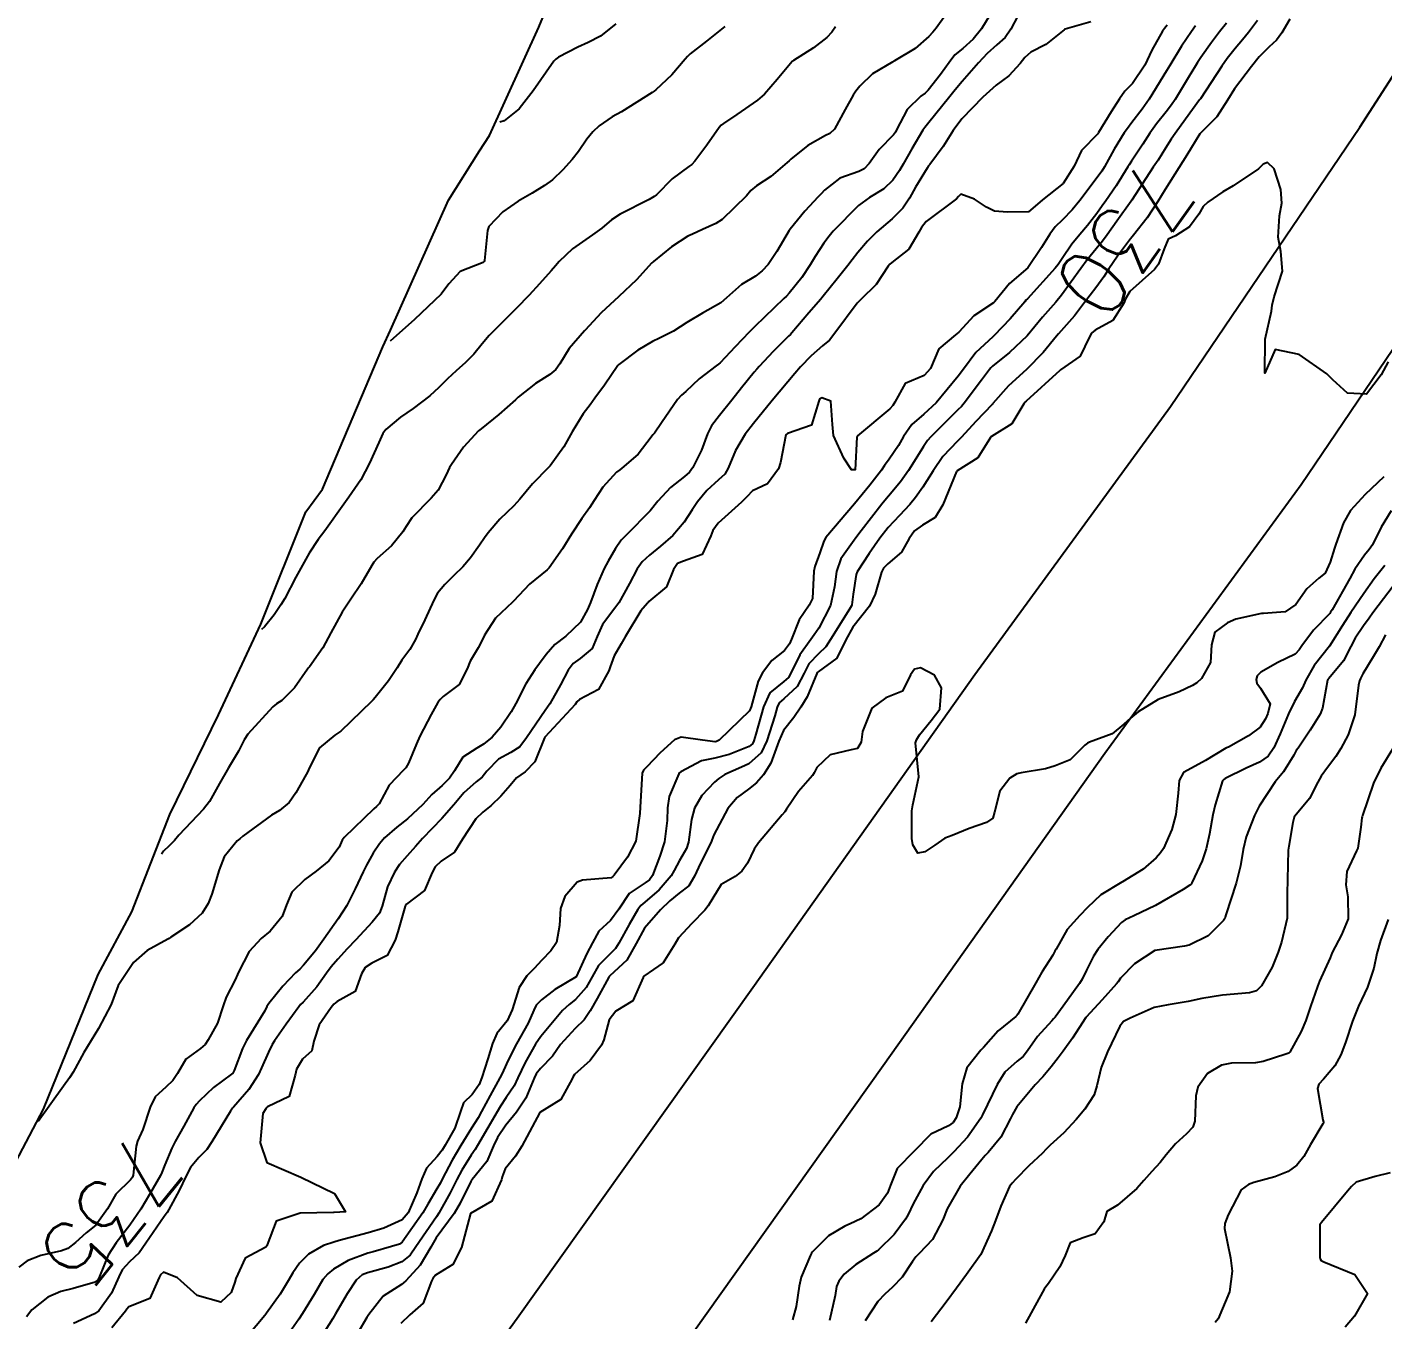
# Model space of a CAD drawing. Header units: metres. Extents: x 318500 to 325275, y 7408834 to 7428799.
# Drawn here: x 320771.4 to 320851, y 7415110.8 to 7415186.8 of the extents above; entities that cross this region are included whole.
import ezdxf
from ezdxf.enums import TextEntityAlignment as Align

# ---------------------------------------------------------------- set-up
doc = ezdxf.new("R2010")
doc.units = ezdxf.units.M
doc.header["$MEASUREMENT"] = 0
for name, color, linetype in [('Area', 45, 'Continuous'), ('Cotas', 45, 'Continuous'), ('Curvas de Nivel 1m', 11, 'Continuous'), ('Curvas de Nivel 5m', 15, 'Continuous'), ('Vias Primárias', 230, 'Continuous')]:
    doc.layers.add(name, color=color, linetype=linetype)
doc.styles.add('Style-STANDARD', font='STANDARD.shx')

msp = doc.modelspace()

# ---------------------------------------------------------------- linework, layer by layer
at = {"layer": 'Area'}
msp.add_lwpolyline([(320743.72, 7415063.369), (320760.527, 7415094.021), (320761.43, 7415096.639), (320762.878, 7415101.1), (320763.61, 7415102.969), (320765.563, 7415108.323), (320770.301, 7415119.318), (320772.332, 7415123.2), (320775.541, 7415131.117), (320777.524, 7415134.786), (320779.762, 7415140.504), (320782.608, 7415146.37), (320785.094, 7415151.691), (320787.757, 7415158.295), (320788.736, 7415159.635), (320792.263, 7415167.996), (320792.731, 7415168.982), (320796.137, 7415176.611), (320797.955, 7415179.503), (320798.549, 7415180.406), (320801.441, 7415186.772), (320803.662, 7415192.177)], dxfattribs=at)
at = {"layer": 'Curvas de Nivel 1m', "flags": 128}
for points, elevation in [([(320828.375, 7415188.182), (320827.44, 7415186.674), (320826.953, 7415186.079), (320826.343, 7415185.527), (320825.89, 7415185.143), (320825.539, 7415184.702), (320825.033, 7415183.996), (320824.305, 7415183.074), (320824.13, 7415182.895), (320823.876, 7415182.724), (320823.076, 7415181.948), (320822.462, 7415180.738), (320822.404, 7415180.613), (320822.276, 7415180.444), (320821.431, 7415179.584), (320820.846, 7415178.761), (320820.56, 7415178.451), (320820.243, 7415178.303), (320819.12, 7415177.903), (320818.226, 7415177.208), (320818.032, 7415176.992), (320817.849, 7415176.804), (320817.064, 7415175.959), (320816.201, 7415174.903), (320816.146, 7415174.821), (320815.418, 7415173.594), (320814.913, 7415172.839), (320814.557, 7415172.451), (320814.16, 7415172.154), (320813.351, 7415171.663), (320812.474, 7415170.875), (320812.137, 7415170.584), (320811.048, 7415169.973), (320810.125, 7415169.42), (320809.344, 7415168.912), (320808.534, 7415168.503), (320808.111, 7415168.309), (320807.255, 7415167.791), (320806.144, 7415166.959), (320806.116, 7415166.933), (320806.089, 7415166.892), (320805.293, 7415165.747), (320804.738, 7415164.973), (320804.456, 7415164.576), (320804.051, 7415164.053), (320803.396, 7415162.99), (320802.908, 7415162.115), (320802.098, 7415161.009), (320802.058, 7415160.96), (320802.009, 7415160.912), (320801.07, 7415159.948), (320800.329, 7415159.035), (320799.976, 7415158.645), (320799.156, 7415157.86), (320798.454, 7415157.055), (320798.245, 7415156.768), (320797.949, 7415156.336), (320797.417, 7415155.588), (320796.964, 7415155.074), (320796.449, 7415154.555), (320795.914, 7415154.022), (320795.487, 7415153.516), (320795.264, 7415153.1), (320794.738, 7415151.957), (320794.33, 7415151.113), (320794.197, 7415150.794), (320793.866, 7415150.215), (320793.394, 7415149.587), (320793.114, 7415149.127), (320792.6, 7415148.371), (320791.824, 7415147.389), (320791.709, 7415147.255), (320791.603, 7415147.143), (320789.802, 7415145.419), (320789.461, 7415145.175), (320788.542, 7415144.436), (320787.931, 7415143.198), (320787.886, 7415143.081), (320787.765, 7415142.86), (320787.16, 7415141.795), (320786.762, 7415141.21), (320786.201, 7415140.75), (320785.733, 7415140.479), (320784.054, 7415139.245), (320783.876, 7415139.09), (320783.716, 7415138.957), (320782.947, 7415138.016), (320782.652, 7415137.266), (320782.231, 7415135.834), (320782.012, 7415135.275), (320781.654, 7415134.71), (320780.904, 7415134.031), (320779.821, 7415133.298), (320779.709, 7415133.229), (320779.638, 7415133.185), (320778.434, 7415132.512), (320777.617, 7415131.825), (320776.718, 7415130.465), (320776.305, 7415129.349), (320775.566, 7415127.931), (320774.712, 7415126.533), (320774.068, 7415125.375), (320773.866, 7415125.035), (320773.517, 7415124.542), (320772.03, 7415122.47)], 737), ([(320825.782, 7415188.107), (320824.793, 7415186.714), (320824.592, 7415186.481), (320824.353, 7415186.222), (320823.543, 7415185.527), (320822.331, 7415184.79), (320822.299, 7415184.772), (320822.244, 7415184.741), (320821.05, 7415184.028), (320820.308, 7415183.311), (320820.069, 7415183.008), (320819.902, 7415182.776), (320819.439, 7415181.93), (320818.807, 7415180.792), (320818.535, 7415180.537), (320818.274, 7415180.403), (320817.252, 7415179.824), (320816.253, 7415179.015), (320816.149, 7415178.925), (320816.034, 7415178.823), (320815.068, 7415178.008), (320814.229, 7415177.452), (320813.904, 7415177.176), (320813.634, 7415176.859), (320812.206, 7415175.471), (320811.842, 7415175.245), (320811.05, 7415174.891), (320810.472, 7415174.621), (320810.194, 7415174.496), (320809.226, 7415173.873), (320808.171, 7415173.014), (320808.128, 7415172.973), (320808.079, 7415172.931), (320807.168, 7415171.931), (320806.14, 7415170.96), (320805.101, 7415169.999), (320804.164, 7415168.98), (320804.142, 7415168.957), (320804.119, 7415168.937), (320803.211, 7415167.886), (320802.674, 7415167.001), (320802.428, 7415166.662), (320802.081, 7415166.377), (320801.246, 7415165.848), (320800.222, 7415165.038), (320800.058, 7415164.887), (320799.091, 7415164.008), (320798.041, 7415163.174), (320797.894, 7415163.062), (320797.004, 7415162.097), (320796.311, 7415161.085), (320796.197, 7415160.897), (320796.001, 7415160.479), (320795.522, 7415159.562), (320795.115, 7415159.103), (320793.968, 7415157.938), (320793.644, 7415157.442), (320793.455, 7415157.125), (320792.775, 7415156.304), (320791.936, 7415155.552), (320791.738, 7415155.338), (320791.616, 7415155.145), (320790.995, 7415154.072), (320790.397, 7415153.163), (320789.892, 7415152.398), (320789.214, 7415151.18), (320788.748, 7415150.305), (320787.955, 7415149.198), (320787.909, 7415149.14), (320787.848, 7415149.047), (320787.084, 7415147.955), (320786.33, 7415147.215), (320786.026, 7415147.01), (320785.816, 7415146.847), (320784.347, 7415145.242), (320784.13, 7415144.909), (320783.785, 7415144.238), (320783.21, 7415143.258), (320782.682, 7415142.34), (320782.079, 7415141.275), (320781.736, 7415140.835), (320780.288, 7415139.294), (320780.03, 7415138.982), (320779.711, 7415138.667), (320779.39, 7415138.354), (320779.26, 7415138.18)], 738), ([(320829.575, 7415187.441), (320829.175, 7415186.652), (320828.843, 7415186.164), (320828.346, 7415185.733), (320827.78, 7415185.227), (320827.276, 7415184.676), (320826.314, 7415183.592), (320825.901, 7415183.102), (320825.585, 7415182.701), (320824.284, 7415181.082), (320824.118, 7415180.886), (320824.007, 7415180.723), (320823.364, 7415179.629), (320822.836, 7415178.734), (320822.621, 7415178.359), (320822.236, 7415177.794), (320821.701, 7415177.274), (320820.859, 7415176.76), (320820.215, 7415176.291), (320818.735, 7415174.792), (320818.494, 7415174.497), (320818.189, 7415174.084), (320817.678, 7415173.305), (320817.386, 7415172.808), (320816.894, 7415172.077), (320816.145, 7415171.147), (320815.986, 7415170.979), (320815.826, 7415170.825), (320814.123, 7415169.187), (320813.787, 7415168.855), (320812.976, 7415167.998), (320812.093, 7415167.06), (320811.995, 7415166.977), (320811.85, 7415166.882), (320810.866, 7415166.104), (320810.067, 7415165.372), (320809.815, 7415165.153), (320809.589, 7415164.907), (320808.654, 7415163.528), (320808.226, 7415162.927), (320808.145, 7415162.821), (320808.036, 7415162.676), (320807.268, 7415161.694), (320806.441, 7415160.954), (320806.191, 7415160.773), (320806.005, 7415160.622), (320805.203, 7415159.756), (320804.688, 7415158.973), (320804.419, 7415158.532), (320803.969, 7415157.901), (320803.35, 7415156.989), (320802.826, 7415156.118), (320802.041, 7415155.008), (320801.989, 7415154.95), (320801.928, 7415154.895), (320800.898, 7415154.042), (320799.945, 7415153.039), (320799.9, 7415152.996), (320798.891, 7415152.049), (320798.25, 7415151.056), (320798.136, 7415150.797), (320797.869, 7415150.305), (320797.394, 7415149.53), (320797.236, 7415149.069), (320796.752, 7415148.161), (320795.825, 7415147.453), (320795.636, 7415147.279), (320795.509, 7415147.095), (320795.107, 7415146.395), (320794.448, 7415145.11), (320794.251, 7415144.656), (320793.776, 7415143.536), (320793.632, 7415143.261), (320793.496, 7415143.123), (320792.644, 7415142.243), (320792.049, 7415141.137), (320791.901, 7415140.975), (320791.737, 7415140.841), (320790.005, 7415139.166), (320789.89, 7415138.995), (320789.711, 7415138.588), (320789.097, 7415137.781), (320788.346, 7415137.19), (320787.682, 7415136.698), (320786.933, 7415135.945), (320786.604, 7415135.211), (320786.348, 7415134.518), (320785.644, 7415133.648), (320785.133, 7415133.228), (320784.411, 7415132.456), (320783.791, 7415131.247), (320783.74, 7415131.117), (320783.603, 7415130.803), (320783.06, 7415129.786), (320782.881, 7415129.26), (320782.559, 7415128.255), (320782.017, 7415127.273), (320781.826, 7415127.006), (320781.552, 7415126.76), (320780.704, 7415126.127), (320780.205, 7415125.293), (320779.938, 7415124.882), (320779.518, 7415124.484), (320778.895, 7415123.923), (320778.61, 7415123.313), (320778.171, 7415122.004), (320777.854, 7415121.324), (320777.774, 7415121.027), (320777.612, 7415119.328), (320777.569, 7415119.207), (320777.446, 7415119.051), (320776.579, 7415118.197), (320776.102, 7415117.35), (320775.41, 7415116.39), (320774.836, 7415115.935), (320774.21, 7415115.372), (320773.765, 7415115.006), (320773.392, 7415114.873), (320772.18, 7415114.606), (320771.383, 7415114.279), (320770.881, 7415113.914)], 736), ([(320838.365, 7415186.895), (320838.2, 7415186.695), (320838.083, 7415186.534), (320837.454, 7415185.433), (320837.039, 7415184.549), (320836.319, 7415183.47), (320835.869, 7415183.01), (320835.549, 7415182.568), (320835.062, 7415181.808), (320834.326, 7415180.58), (320834.309, 7415180.55), (320834.279, 7415180.513), (320833.328, 7415179.53), (320832.899, 7415178.6), (320832.24, 7415177.591), (320831.024, 7415176.628), (320830.608, 7415176.25), (320830.219, 7415175.927), (320828.968, 7415175.897), (320828.213, 7415175.965), (320827.744, 7415176.196), (320827.042, 7415176.678), (320826.224, 7415176.957), (320826.095, 7415176.818), (320825.98, 7415176.694), (320824.206, 7415175.357), (320823.917, 7415175.008), (320823.758, 7415174.724), (320823.178, 7415173.737), (320822.173, 7415172.957), (320822.055, 7415172.859), (320821.972, 7415172.743), (320821.253, 7415171.654), (320820.358, 7415170.767), (320820.138, 7415170.55), (320818.833, 7415168.789), (320818.52, 7415168.388), (320818.109, 7415168.045), (320817.433, 7415167.473), (320816.816, 7415166.813), (320816.481, 7415166.42), (320816.077, 7415165.933), (320815.567, 7415165.328), (320815.153, 7415164.834), (320814.046, 7415163.494), (320813.556, 7415162.857), (320812.984, 7415161.907), (320812.566, 7415160.872), (320812.368, 7415160.511), (320811.999, 7415160.176), (320811.317, 7415159.559), (320810.756, 7415158.892), (320810.447, 7415158.424), (320809.968, 7415157.681), (320809.311, 7415156.91), (320808.592, 7415156.278), (320807.942, 7415155.759), (320807.511, 7415155.362), (320807.222, 7415154.941), (320806.773, 7415154.091), (320806.143, 7415152.956), (320805.897, 7415152.63), (320805.172, 7415151.682), (320804.87, 7415150.97), (320804.567, 7415150.276), (320803.86, 7415149.672), (320803.453, 7415149.389), (320803.162, 7415148.99), (320802.702, 7415148.132), (320802.081, 7415147.006), (320801.816, 7415146.63), (320800.713, 7415145.026), (320800.329, 7415144.495), (320799.787, 7415144.161), (320799.065, 7415143.763), (320798.389, 7415143.054), (320798.111, 7415142.71), (320797.761, 7415142.427), (320797.037, 7415141.785), (320796.436, 7415141.08), (320795.732, 7415140.281), (320794.601, 7415139.107), (320794.191, 7415138.635), (320793.704, 7415138.075), (320793.256, 7415137.565), (320792.965, 7415137.127), (320792.551, 7415136.257), (320792.24, 7415135.134), (320792.076, 7415134.715), (320791.65, 7415134.178), (320790.678, 7415133.154), (320790.178, 7415132.615), (320789.623, 7415132.02), (320789.238, 7415131.554), (320788.969, 7415131.18), (320788.393, 7415130.393), (320787.584, 7415129.485), (320787.444, 7415129.339), (320787.332, 7415129.202), (320786.595, 7415128.185), (320785.904, 7415127.217), (320785.773, 7415127.001), (320785.55, 7415126.549), (320785.137, 7415125.625), (320784.959, 7415125.229), (320784.406, 7415124.347), (320783.501, 7415123.321), (320783.466, 7415123.285), (320783.435, 7415123.251), (320783.328, 7415123.083), (320782.221, 7415121.269), (320781.926, 7415120.82), (320781.466, 7415120.357), (320780.965, 7415119.778), (320780.712, 7415119.287), (320780.3, 7415118.428), (320779.693, 7415117.297), (320779.592, 7415117.124), (320779.416, 7415116.892), (320778.349, 7415115.316), (320777.953, 7415114.76), (320777.384, 7415114.231), (320776.959, 7415113.753), (320776.766, 7415113.339), (320776.321, 7415112.38), (320775.588, 7415111.356), (320775.338, 7415111.17), (320774.106, 7415110.598)], 734), ([(320840.028, 7415186.85), (320839.79, 7415186.516), (320839.208, 7415185.661), (320838.513, 7415184.528), (320838.327, 7415184.211), (320837.301, 7415182.545), (320836.89, 7415181.962), (320836.289, 7415181.184), (320836.019, 7415180.828), (320835.834, 7415180.564), (320835.236, 7415179.599), (320834.667, 7415178.576), (320834.509, 7415178.316), (320834.244, 7415177.94), (320833.228, 7415176.595), (320832.782, 7415176.041), (320832.213, 7415175.461), (320831.778, 7415175.045), (320831.47, 7415174.621), (320830.977, 7415173.839), (320830.17, 7415172.64), (320829.092, 7415171.719), (320828.235, 7415170.659), (320828.198, 7415170.611), (320828.149, 7415170.573), (320827.001, 7415169.813), (320826.123, 7415168.861), (320825.929, 7415168.693), (320824.949, 7415167.866), (320824.447, 7415166.715), (320824.084, 7415166.305), (320822.966, 7415165.842), (320822.364, 7415164.737), (320822.246, 7415164.55), (320822.056, 7415164.347), (320820.163, 7415162.768), (320820.124, 7415162.683), (320820.023, 7415160.77), (320819.8, 7415160.773), (320819.354, 7415161.446), (320818.744, 7415162.789), (320818.691, 7415163.435), (320818.59, 7415164.792), (320818.063, 7415165.001), (320817.938, 7415164.925), (320817.888, 7415164.802), (320817.465, 7415163.387), (320816.041, 7415162.908), (320815.959, 7415162.821), (320815.642, 7415161.2), (320815.52, 7415160.827), (320814.883, 7415159.95), (320813.99, 7415159.528), (320813.655, 7415159.184), (320813.355, 7415158.859), (320811.967, 7415157.625), (320811.655, 7415157.191), (320811.544, 7415156.884), (320811.044, 7415155.789), (320809.938, 7415155.406), (320809.588, 7415155.253), (320809.351, 7415154.909), (320808.942, 7415153.887), (320807.901, 7415153.026), (320807.856, 7415152.975), (320807.826, 7415152.931), (320807.441, 7415152.482), (320806.502, 7415150.951), (320806.278, 7415150.55), (320805.863, 7415149.838), (320805.622, 7415149.193), (320805.552, 7415148.963), (320804.951, 7415147.851), (320803.824, 7415147.277), (320803.676, 7415147.128), (320803.57, 7415146.984), (320801.8, 7415145.056), (320801.778, 7415145.01), (320801.199, 7415143.599), (320800.635, 7415143.027), (320800.124, 7415142.675), (320799.758, 7415142.217), (320799.207, 7415141.587), (320798.643, 7415141.051), (320798.151, 7415140.64), (320797.732, 7415140.256), (320796.951, 7415139.072), (320796.492, 7415138.295), (320795.7, 7415137.775), (320795.347, 7415137.444), (320795.177, 7415137.098), (320794.723, 7415136.055), (320793.662, 7415135.239), (320793.608, 7415135.173), (320793.59, 7415135.121), (320793.153, 7415133.617), (320792.988, 7415133.127), (320792.531, 7415132.227), (320791.62, 7415131.783), (320791.235, 7415131.526), (320791.026, 7415131.149), (320790.641, 7415130.108), (320789.585, 7415129.531), (320789.386, 7415129.37), (320789.24, 7415129.175), (320788.539, 7415128.155), (320788.219, 7415127.19), (320788.11, 7415126.633), (320787.544, 7415126.145), (320787.191, 7415125.548), (320787.118, 7415125.204), (320786.774, 7415123.944), (320785.502, 7415123.34), (320785.436, 7415123.286), (320785.39, 7415123.222), (320785.225, 7415122.951), (320785.069, 7415121.226), (320785.463, 7415120.071), (320787.45, 7415119.2), (320789.436, 7415118.236), (320790.087, 7415117.16), (320789.42, 7415117.124), (320789.374, 7415117.125), (320787.419, 7415117.089), (320786.012, 7415116.616), (320785.471, 7415115.219), (320785.454, 7415115.165), (320785.398, 7415115.086), (320784.176, 7415114.45), (320783.629, 7415113.246), (320783.574, 7415113.039), (320783.357, 7415112.416), (320782.749, 7415111.859), (320781.354, 7415112.243), (320780.206, 7415113.292), (320779.375, 7415113.61), (320779.209, 7415113.466), (320779.129, 7415113.304), (320778.586, 7415112.077), (320777.344, 7415111.586), (320777.227, 7415111.447), (320777.153, 7415111.333), (320776.34, 7415110.355)], 733), ([(320841.847, 7415187.009), (320841.435, 7415186.494), (320840.969, 7415185.883), (320840.337, 7415185.003), (320840.136, 7415184.709), (320840.015, 7415184.513), (320839.597, 7415183.792), (320838.831, 7415182.522), (320838.621, 7415182.209), (320838.299, 7415181.801), (320837.738, 7415181.089), (320837.347, 7415180.544), (320836.922, 7415179.899), (320836.255, 7415178.908), (320836.119, 7415178.694), (320836.038, 7415178.562), (320835.356, 7415177.451), (320834.753, 7415176.575), (320834.533, 7415176.269), (320834.219, 7415175.834), (320833.671, 7415175.125), (320833.216, 7415174.595), (320832.761, 7415174.032), (320832.179, 7415173.182), (320831.948, 7415172.839), (320831.774, 7415172.616), (320830.152, 7415170.822), (320830.062, 7415170.73), (320829.987, 7415170.642), (320829.139, 7415169.646), (320828.198, 7415168.659), (320828.158, 7415168.621), (320828.119, 7415168.589), (320827.122, 7415167.658), (320826.386, 7415166.686), (320826.086, 7415166.273), (320824.777, 7415164.709), (320824.053, 7415164.038), (320823.352, 7415163.422), (320822.874, 7415162.732), (320822.575, 7415162.191), (320822.02, 7415161.391), (320821.741, 7415161.017), (320821.565, 7415160.747), (320820.896, 7415159.857), (320819.98, 7415158.77), (320818.298, 7415156.795), (320818.179, 7415156.575), (320817.946, 7415155.886), (320817.658, 7415155.079), (320817.6, 7415154.803), (320817.509, 7415153.201), (320817.324, 7415152.806), (320816.744, 7415151.959), (320816.282, 7415150.816), (320816.157, 7415150.536), (320815.87, 7415150.148), (320815.132, 7415149.56), (320814.572, 7415148.839), (320814.331, 7415148.354), (320813.908, 7415146.849), (320813.818, 7415146.601), (320812.032, 7415144.877), (320811.882, 7415144.796), (320811.799, 7415144.786), (320811.063, 7415144.887), (320809.802, 7415145.057), (320809.419, 7415144.906), (320808.561, 7415144.146), (320807.776, 7415143.309), (320807.589, 7415143.117), (320807.509, 7415142.934), (320807.412, 7415141.268), (320807.394, 7415140.935), (320807.376, 7415140.575), (320807.13, 7415138.939), (320806.654, 7415137.998), (320805.872, 7415136.957), (320805.786, 7415136.861), (320805.687, 7415136.786), (320804.001, 7415136.661), (320803.683, 7415136.544), (320802.959, 7415135.703), (320802.719, 7415134.994), (320802.643, 7415133.988), (320802.481, 7415132.997), (320802.14, 7415132.495), (320801.624, 7415131.951), (320801.171, 7415131.463), (320800.74, 7415131.023), (320800.286, 7415130.343), (320799.878, 7415129.036), (320799.574, 7415128.391), (320798.962, 7415127.651), (320798.722, 7415127.048), (320798.439, 7415126.159), (320798.091, 7415125.054), (320797.929, 7415124.651), (320797.515, 7415124.06), (320797.009, 7415123.566), (320796.826, 7415123.07), (320796.498, 7415122.082), (320795.925, 7415121.083), (320795.763, 7415120.798), (320795.47, 7415120.407), (320794.835, 7415119.724), (320794.573, 7415119.103), (320794.263, 7415118.282), (320793.753, 7415117.115), (320793.416, 7415116.692), (320792.333, 7415116.209), (320791.408, 7415115.932), (320789.712, 7415115.474), (320789.402, 7415115.39), (320788.793, 7415115.179), (320787.91, 7415114.675), (320787.384, 7415114.15), (320786.991, 7415113.588), (320786.777, 7415113.206), (320786.247, 7415112.321), (320785.446, 7415111.219), (320785.403, 7415111.156), (320785.339, 7415111.071), (320783.815, 7415109.243)], 732), ([(320843.657, 7415187.174), (320843.143, 7415186.468), (320842.791, 7415186.035), (320842.346, 7415185.515), (320841.881, 7415184.942), (320841.562, 7415184.492), (320840.311, 7415182.568), (320840.264, 7415182.501), (320839.443, 7415181.363), (320838.818, 7415180.522), (320838.599, 7415180.201), (320838.267, 7415179.672), (320837.823, 7415178.97), (320837.543, 7415178.541), (320836.278, 7415176.607), (320836.246, 7415176.56), (320835.398, 7415175.382), (320834.828, 7415174.574), (320834.562, 7415174.209), (320834.188, 7415173.748), (320833.664, 7415173.101), (320833.291, 7415172.593), (320832.154, 7415171.022), (320831.814, 7415170.615), (320831.034, 7415169.729), (320830.137, 7415168.64), (320829.09, 7415167.666), (320828.093, 7415166.85), (320827.994, 7415166.759), (320827.917, 7415166.663), (320827.455, 7415166.041), (320826.435, 7415164.685), (320826.267, 7415164.487), (320826.064, 7415164.283), (320824.466, 7415162.714), (320824.266, 7415162.487), (320824.031, 7415162.135), (320823.489, 7415161.254), (320823.162, 7415160.728), (320822.684, 7415160.052), (320821.987, 7415159.218), (320821.763, 7415158.963), (320821.587, 7415158.746), (320820.38, 7415157.179), (320820.061, 7415156.768), (320820.019, 7415156.709), (320819.958, 7415156.629), (320819.19, 7415155.533), (320818.933, 7415154.785), (320818.818, 7415153.885), (320818.581, 7415152.79), (320817.887, 7415151.471), (320817.612, 7415151.073), (320817.414, 7415150.805), (320816.773, 7415149.904), (320816.247, 7415148.816), (320816.106, 7415148.558), (320815.843, 7415148.332), (320815.01, 7415147.654), (320814.644, 7415146.838), (320814.189, 7415145.23), (320814.071, 7415144.846), (320813.985, 7415144.659), (320813.795, 7415144.505), (320812.616, 7415144.039), (320811.784, 7415143.832), (320810.998, 7415143.671), (320809.772, 7415143.027), (320809.703, 7415142.969), (320809.655, 7415142.902), (320809.097, 7415141.563), (320808.997, 7415140.911), (320808.984, 7415140.163), (320808.829, 7415138.913), (320808.551, 7415138.074), (320808.11, 7415136.924), (320807.942, 7415136.671), (320807.683, 7415136.491), (320806.746, 7415135.872), (320806.133, 7415134.953), (320805.653, 7415134.279), (320804.963, 7415133.65), (320804.594, 7415132.97), (320804.265, 7415132.339), (320803.622, 7415130.98), (320802.377, 7415130.22), (320801.589, 7415129.626), (320801.29, 7415129.309), (320801.151, 7415129.016), (320800.808, 7415128.257), (320800.129, 7415127.031), (320799.931, 7415126.657), (320799.542, 7415125.866), (320799.275, 7415125.302), (320799.147, 7415125.044), (320798.572, 7415123.992), (320798.077, 7415123.054), (320797.869, 7415122.683), (320797.49, 7415122.075), (320796.858, 7415121.069), (320796.345, 7415120.199), (320795.763, 7415119.085), (320795.656, 7415118.878), (320795.441, 7415118.51), (320794.909, 7415117.616), (320794.613, 7415117.102), (320793.403, 7415115.389), (320793.254, 7415115.269), (320792.773, 7415115.126), (320791.713, 7415114.819), (320791.394, 7415114.731), (320790.242, 7415114.303), (320789.379, 7415113.792), (320789.031, 7415113.52), (320788.744, 7415113.179), (320788.232, 7415112.312), (320787.561, 7415111.197), (320787.337, 7415110.862), (320786.646, 7415109.888)], 731), ([(320805.971, 7415186.964), (320805.068, 7415186.254), (320804.343, 7415185.869), (320803.731, 7415185.597), (320802.598, 7415185.006), (320802.437, 7415184.9), (320802.327, 7415184.784), (320801.112, 7415183.028), (320800.289, 7415181.985), (320799.392, 7415181.278), (320799.14, 7415181.2)], 741), ([(320818.867, 7415186.792), (320818.658, 7415186.493), (320818.351, 7415186.17), (320817.584, 7415185.565), (320816.404, 7415184.819), (320816.362, 7415184.788), (320816.329, 7415184.752), (320815.445, 7415183.701), (320814.695, 7415182.844), (320814.296, 7415182.496), (320813.069, 7415181.65), (320812.282, 7415181.123), (320812.147, 7415181.015), (320812.036, 7415180.882), (320811.316, 7415179.838), (320810.607, 7415178.896), (320810.429, 7415178.716), (320810.245, 7415178.591), (320809.275, 7415177.874), (320808.347, 7415176.928), (320808.219, 7415176.82), (320807.927, 7415176.645), (320806.208, 7415175.781), (320805.715, 7415175.455), (320805.144, 7415174.971), (320804.6, 7415174.57), (320804.19, 7415174.307), (320803.425, 7415173.748), (320802.628, 7415173.003), (320802.415, 7415172.757), (320802.162, 7415172.453), (320801.482, 7415171.688), (320800.877, 7415171.029), (320800.132, 7415170.259), (320798.909, 7415169.052), (320798.519, 7415168.651), (320798.107, 7415168.164), (320797.612, 7415167.553), (320797.128, 7415167.074), (320796.577, 7415166.588), (320796.075, 7415166.116), (320795.564, 7415165.601), (320795.026, 7415165.106), (320794.053, 7415164.374), (320793.317, 7415163.858), (320792.451, 7415163.136), (320792.272, 7415162.902), (320792.028, 7415162.373), (320791.491, 7415161.148), (320790.972, 7415160.179), (320790.272, 7415159.166), (320789.976, 7415158.748), (320788.868, 7415157.186), (320788.474, 7415156.67), (320787.94, 7415155.871), (320787.166, 7415154.455), (320786.505, 7415153.214), (320786.279, 7415152.833), (320785.89, 7415152.239), (320785.317, 7415151.546), (320785.14, 7415151.39)], 739), ([(320851.338, 7415167.115), (320850.929, 7415166.357), (320850.078, 7415165.213), (320848.954, 7415165.262), (320848.087, 7415166.052), (320847.736, 7415166.404), (320846.107, 7415167.549), (320844.712, 7415167.84), (320844.09, 7415166.45), (320844.12, 7415168.45), (320844.494, 7415170.096), (320844.527, 7415170.444), (320844.649, 7415170.937), (320845.132, 7415172.436), (320845.038, 7415173.586), (320844.888, 7415174.44), (320844.963, 7415175.694), (320845.088, 7415176.437), (320845.031, 7415177.231), (320844.644, 7415178.444), (320844.255, 7415178.817), (320843.99, 7415178.718), (320843.717, 7415178.458), (320842.24, 7415177.449), (320841.624, 7415177.098), (320840.754, 7415176.495), (320840.476, 7415176.247), (320840.219, 7415175.787), (320839.668, 7415175.048), (320838.851, 7415174.52), (320838.411, 7415174.312), (320838.188, 7415173.756), (320837.851, 7415172.859), (320837.618, 7415172.538), (320836.157, 7415171.236), (320835.908, 7415170.807), (320835.806, 7415170.563), (320835.161, 7415169.543), (320834.126, 7415168.975), (320833.907, 7415168.799), (320833.794, 7415168.585), (320833.248, 7415167.448), (320832.091, 7415166.647), (320832.069, 7415166.631), (320832.05, 7415166.611), (320830.072, 7415164.81), (320829.984, 7415164.728), (320829.929, 7415164.641), (320829.234, 7415163.466), (320828.041, 7415162.734), (320827.996, 7415162.705), (320827.97, 7415162.661), (320827.229, 7415161.465), (320826.01, 7415160.706), (320825.983, 7415160.664), (320825.175, 7415158.702), (320824.724, 7415157.963), (320823.972, 7415157.514), (320823.512, 7415157.177), (320823.206, 7415156.728), (320822.755, 7415155.924), (320821.938, 7415155.242), (320821.692, 7415154.985), (320821.574, 7415154.745), (320821.194, 7415153.467), (320820.866, 7415152.756), (320819.887, 7415151.511), (320819.471, 7415150.776), (320818.941, 7415149.706), (320817.851, 7415148.899), (320817.799, 7415148.852), (320817.773, 7415148.801), (320817.205, 7415147.431), (320816.824, 7415146.81), (320816.412, 7415146.216), (320815.806, 7415145.457), (320815.544, 7415144.824), (320815.078, 7415143.533), (320814.632, 7415142.837), (320814.237, 7415142.369), (320813.757, 7415141.998), (320813.091, 7415141.519), (320812.548, 7415140.868), (320811.724, 7415139.312), (320811.607, 7415138.995), (320811.56, 7415138.882), (320810.928, 7415137.661), (320810.576, 7415136.891), (320810.252, 7415136.324), (320809.675, 7415135.89), (320809.127, 7415135.449), (320808.594, 7415134.916), (320807.649, 7415133.827), (320807.153, 7415132.937), (320806.616, 7415131.954), (320805.611, 7415131.032), (320805.572, 7415130.999), (320805.552, 7415130.961), (320804.866, 7415129.693), (320804.452, 7415128.971), (320804.11, 7415128.44), (320803.57, 7415127.947), (320802.712, 7415126.993), (320802.243, 7415126.306), (320801.539, 7415125.594), (320801.282, 7415125.265), (320801.171, 7415125.015), (320800.684, 7415123.851), (320800.126, 7415123.031), (320799.492, 7415122.249), (320799.003, 7415121.526), (320798.78, 7415121.047), (320798.387, 7415120.13), (320797.526, 7415119.059), (320797.486, 7415119.023), (320797.448, 7415118.953), (320796.82, 7415117.678), (320796.459, 7415117.074), (320795.405, 7415115.63), (320795.084, 7415115.095), (320794.456, 7415114.031), (320793.622, 7415113.116), (320793.494, 7415112.992), (320793.367, 7415112.9), (320792.286, 7415112.2), (320791.452, 7415111.139), (320791.409, 7415111.07), (320791.338, 7415110.951), (320790.278, 7415109.156)], 729), ([(320851.078, 7415160.354), (320850, 7415159.324), (320849.121, 7415158.383), (320848.72, 7415157.647), (320848.272, 7415156.395), (320848.194, 7415156.159), (320847.944, 7415155.341), (320847.641, 7415154.697), (320847.264, 7415154.407), (320846.561, 7415153.776), (320845.914, 7415152.849), (320845.284, 7415152.429), (320844.024, 7415152.333), (320843.908, 7415152.324), (320842.39, 7415151.985), (320841.899, 7415151.778), (320841.156, 7415151.222), (320840.962, 7415150.489), (320840.901, 7415149.453), (320840.378, 7415148.495), (320840.095, 7415148.25), (320839.846, 7415148.095), (320839.056, 7415147.726), (320837.837, 7415147.262), (320836.661, 7415146.548), (320836.197, 7415146.182), (320835.819, 7415145.82), (320835.118, 7415145.26), (320833.803, 7415144.767), (320833.675, 7415144.709), (320833.512, 7415144.584), (320832.666, 7415143.718), (320831.781, 7415143.37), (320831.206, 7415143.192), (320829.775, 7415142.954), (320829.515, 7415142.902), (320829.104, 7415142.647), (320828.522, 7415141.893), (320828.221, 7415140.655), (320828.112, 7415140.289), (320827.741, 7415140.035), (320826.726, 7415139.684), (320825.729, 7415139.272), (320825.292, 7415139.131), (320824.699, 7415138.705), (320824.118, 7415138.31), (320823.713, 7415138.239), (320823.421, 7415138.723), (320823.355, 7415139.095), (320823.364, 7415140.724), (320823.405, 7415141.072), (320823.77, 7415142.72), (320823.565, 7415144.722), (320823.62, 7415144.905), (320823.807, 7415145.193), (320824.487, 7415146.043), (320824.993, 7415146.703), (320825.095, 7415147.954), (320824.695, 7415148.707), (320823.856, 7415149.124), (320823.518, 7415149.06), (320823.285, 7415148.726), (320822.814, 7415147.757), (320821.836, 7415147.376), (320820.997, 7415146.752), (320820.447, 7415145.398), (320820.383, 7415144.761), (320820.163, 7415144.396), (320819.793, 7415144.314), (320818.553, 7415144.024), (320817.777, 7415143.271), (320817.618, 7415142.956), (320817.522, 7415142.802), (320816.698, 7415141.868), (320815.982, 7415140.818), (320815.885, 7415140.672), (320815.737, 7415140.501), (320814.353, 7415138.841), (320814.091, 7415138.468), (320813.702, 7415137.654), (320813.374, 7415137.176), (320812.971, 7415136.861), (320812.15, 7415136.406), (320811.671, 7415135.601), (320811.397, 7415135.15), (320811.192, 7415134.885), (320810.431, 7415134.113), (320809.644, 7415133.256), (320809.432, 7415132.903), (320808.742, 7415131.794), (320807.611, 7415131.018), (320807.577, 7415130.964), (320807.568, 7415130.931), (320806.969, 7415129.56), (320805.968, 7415128.954), (320805.575, 7415128.438), (320805.251, 7415127.275), (320805.121, 7415126.964), (320804.457, 7415126.06), (320803.534, 7415125.234), (320803.437, 7415125.076), (320803.397, 7415124.982), (320802.735, 7415123.768), (320801.5, 7415123.01), (320800.447, 7415121.025), (320800.062, 7415120.44), (320799.46, 7415119.695), (320799.283, 7415119.212), (320799.238, 7415119.042), (320798.682, 7415117.797), (320797.42, 7415117.06), (320796.902, 7415115.067), (320796.386, 7415114.074), (320795.375, 7415113.445), (320795.21, 7415113.255), (320795.141, 7415113.093), (320794.648, 7415111.803), (320793.851, 7415111.112), (320793.335, 7415110.6)], 728), ([(320851.515, 7415158.347), (320850.931, 7415157.4), (320850.425, 7415156.363), (320850.234, 7415156.087), (320849.951, 7415155.75), (320849.386, 7415154.931), (320849.089, 7415154.383), (320848.044, 7415152.531), (320847.958, 7415152.399), (320847.94, 7415152.369), (320847.909, 7415152.332), (320846.96, 7415151.343), (320846.272, 7415150.416), (320846.114, 7415150.18), (320845.873, 7415149.931), (320844.856, 7415149.445), (320843.857, 7415148.885), (320843.646, 7415148.66), (320843.594, 7415148.454), (320843.623, 7415148.228), (320843.845, 7415147.928), (320844.402, 7415147.008), (320844.279, 7415146.443), (320844.139, 7415146.131), (320843.818, 7415145.652), (320843.138, 7415145.132), (320841.953, 7415144.478), (320841.847, 7415144.432), (320841.799, 7415144.408), (320840.6, 7415143.68), (320839.781, 7415143.235), (320839.308, 7415142.976), (320839.068, 7415142.511), (320839.008, 7415141.757), (320838.865, 7415140.513), (320838.63, 7415139.623), (320838.133, 7415138.524), (320837.973, 7415138.269), (320837.711, 7415137.957), (320836.951, 7415137.292), (320835.735, 7415136.559), (320835.69, 7415136.537), (320834.464, 7415135.791), (320833.675, 7415135.05), (320833.226, 7415134.587), (320832.491, 7415133.764), (320831.83, 7415132.607), (320831.766, 7415132.48), (320831.635, 7415132.249), (320830.985, 7415131.254), (320830.633, 7415130.625), (320829.591, 7415128.785), (320829.532, 7415128.699), (320829.462, 7415128.641), (320828.433, 7415127.795), (320827.563, 7415126.83), (320827.485, 7415126.737), (320827.403, 7415126.662), (320826.591, 7415125.627), (320826.315, 7415124.678), (320826.168, 7415123.332), (320825.955, 7415122.683), (320825.777, 7415122.415), (320825.503, 7415122.22), (320824.464, 7415121.737), (320823.5, 7415120.72), (320822.491, 7415119.704), (320822.099, 7415118.734), (320821.922, 7415118.258), (320821.438, 7415117.567), (320820.356, 7415116.756), (320819.733, 7415116.458), (320819.423, 7415116.317), (320818.449, 7415115.75), (320817.49, 7415114.799), (320817.455, 7415114.743), (320817.397, 7415114.618), (320816.852, 7415113.331), (320816.738, 7415112.806), (320816.56, 7415111.606), (320816.345, 7415110.81)], 727), ([(320851.142, 7415155.152), (320850.522, 7415154.361), (320849.921, 7415153.505), (320849.153, 7415152.381), (320848.666, 7415151.621), (320847.894, 7415150.4), (320846.995, 7415149.277), (320846.509, 7415148.413), (320846.304, 7415147.957), (320845.837, 7415147.153), (320845.478, 7415146.425), (320844.988, 7415145.257), (320844.615, 7415144.438), (320844.287, 7415143.948), (320843.787, 7415143.589), (320843.001, 7415143.242), (320841.772, 7415142.622), (320841.685, 7415142.567), (320841.607, 7415142.482), (320841.171, 7415141.071), (320841.049, 7415140.487), (320840.844, 7415139.378), (320840.651, 7415138.491), (320840.42, 7415137.783), (320839.805, 7415136.499), (320839.762, 7415136.427), (320839.689, 7415136.359), (320839.295, 7415136.114), (320837.676, 7415135.156), (320836.393, 7415134.549), (320835.893, 7415134.331), (320835.664, 7415134.163), (320834.893, 7415133.326), (320834.28, 7415132.574), (320834.029, 7415132.182), (320833.622, 7415131.374), (320833.356, 7415130.841), (320833.208, 7415130.586), (320832.249, 7415129.252), (320831.767, 7415128.607), (320831.688, 7415128.509), (320831.587, 7415128.394), (320830.736, 7415127.459), (320830.146, 7415126.631), (320829.893, 7415126.297), (320829.551, 7415126.013), (320828.815, 7415125.373), (320828.361, 7415124.652), (320828.098, 7415124.081), (320827.512, 7415122.865), (320827.403, 7415122.662), (320826.623, 7415121.543), (320825.822, 7415120.685), (320825.651, 7415120.514), (320825.475, 7415120.342), (320824.636, 7415119.529), (320824.016, 7415118.712), (320823.439, 7415117.641), (320823.142, 7415117.013), (320822.976, 7415116.725), (320822.31, 7415115.838), (320821.403, 7415114.924), (320821.293, 7415114.85), (320821.095, 7415114.745), (320820.07, 7415114.079), (320819.381, 7415113.5), (320819.056, 7415113.094), (320818.931, 7415112.777), (320818.84, 7415112.253), (320818.514, 7415110.783)], 726), ([(320851.18, 7415151.061), (320850.807, 7415150.356), (320850.461, 7415149.771), (320849.856, 7415148.772), (320849.717, 7415148.507), (320849.658, 7415148.373), (320849.591, 7415148.118), (320849.389, 7415146.377), (320848.998, 7415145.196), (320848.568, 7415144.388), (320848.269, 7415143.917), (320847.783, 7415143.269), (320847.407, 7415142.772), (320847.201, 7415142.406), (320846.713, 7415141.458), (320845.849, 7415140.419), (320845.813, 7415140.356), (320845.744, 7415140.05), (320845.496, 7415138.651), (320845.467, 7415138.424), (320845.429, 7415136.688), (320845.418, 7415136.424), (320845.417, 7415136.153), (320845.412, 7415134.424), (320845.071, 7415133.006), (320844.877, 7415132.431), (320844.52, 7415131.543), (320843.899, 7415130.446), (320843.607, 7415130.154), (320843.191, 7415130.041), (320841.604, 7415129.902), (320840.392, 7415129.702), (320839.6, 7415129.525), (320838.406, 7415129.326), (320837.596, 7415129.171), (320836.181, 7415128.551), (320835.796, 7415128.348), (320835.583, 7415128.069), (320835.084, 7415127.048), (320834.847, 7415126.567), (320834.479, 7415125.637), (320834.223, 7415124.573), (320834.062, 7415124.037), (320833.516, 7415123.197), (320833.007, 7415122.588), (320832.29, 7415121.806), (320831.487, 7415121.083), (320831.254, 7415120.843), (320831.036, 7415120.617), (320830.221, 7415119.876), (320829.457, 7415119.091), (320829.245, 7415118.85), (320829.096, 7415118.644), (320828.584, 7415117.503), (320828.263, 7415116.652), (320828.03, 7415116.044), (320827.4, 7415114.66), (320826.566, 7415113.489), (320825.973, 7415112.681), (320825.362, 7415111.852), (320824.481, 7415110.703)], 724), ([(320851.592, 7415144.343), (320850.909, 7415143.227), (320850.485, 7415142.359), (320849.839, 7415140.457), (320849.814, 7415140.369), (320849.803, 7415140.315), (320849.741, 7415139.76), (320849.554, 7415138.541), (320849.491, 7415138.373), (320848.915, 7415137.169), (320848.86, 7415136.382), (320848.971, 7415135.669), (320848.995, 7415134.38), (320848.593, 7415133.448), (320848.057, 7415132.394), (320847.933, 7415132.098), (320847.625, 7415131.408), (320847.308, 7415130.71), (320847.191, 7415130.404), (320846.78, 7415129.226), (320846.496, 7415128.411), (320846.223, 7415127.771), (320845.562, 7415126.55), (320845.497, 7415126.485), (320845.337, 7415126.423), (320843.998, 7415125.999), (320843.552, 7415125.93), (320842.13, 7415125.893), (320841.55, 7415125.787), (320840.727, 7415125.303), (320840.15, 7415124.494), (320840.044, 7415123.976), (320839.976, 7415122.495), (320839.857, 7415122.144), (320839.499, 7415121.744), (320838.839, 7415121.161), (320838.3, 7415120.518), (320837.937, 7415120.059), (320837.465, 7415119.54), (320836.98, 7415119.015), (320836.578, 7415118.543), (320835.44, 7415117.557), (320834.816, 7415117.187), (320834.644, 7415116.568), (320834.124, 7415115.868), (320833.416, 7415115.632), (320832.667, 7415115.335), (320832.357, 7415114.596), (320832.057, 7415113.933), (320831.375, 7415112.945), (320831.231, 7415112.753), (320831.127, 7415112.614), (320830.808, 7415112.062), (320830.024, 7415110.63)], 723), ([(320851.336, 7415134.345), (320850.901, 7415133.101), (320850.685, 7415132.354), (320850.507, 7415131.476), (320850.135, 7415130.362), (320849.599, 7415129.251), (320849.251, 7415128.375), (320848.829, 7415127.123), (320848.56, 7415126.385), (320848.205, 7415125.735), (320847.538, 7415124.958), (320847.277, 7415124.66), (320847.185, 7415124.403), (320847.512, 7415122.563), (320847.543, 7415122.433), (320847.542, 7415122.4), (320847.535, 7415122.374), (320847.509, 7415122.333), (320846.781, 7415121.117), (320846.394, 7415120.411), (320845.978, 7415119.91), (320845.467, 7415119.536), (320844.677, 7415119.216), (320843.457, 7415118.891), (320843.133, 7415118.776), (320842.699, 7415118.461), (320841.942, 7415116.979), (320841.74, 7415116.475), (320841.725, 7415116.176), (320842.077, 7415114.47), (320842.175, 7415113.682), (320842.013, 7415112.47), (320841.354, 7415110.875), (320841.175, 7415110.659)], 722), ([(320851.467, 7415119.457), (320850.575, 7415119.242), (320849.458, 7415118.904), (320849.179, 7415118.649), (320848.96, 7415118.377), (320847.431, 7415116.529), (320847.368, 7415116.463), (320847.327, 7415116.401), (320847.325, 7415114.477), (320847.339, 7415114.401), (320847.399, 7415114.303), (320847.564, 7415114.231), (320849.387, 7415113.489), (320850.122, 7415112.359), (320849.357, 7415111.039), (320848.82, 7415110.378)], 721)]:
    msp.add_lwpolyline(points, dxfattribs=dict(at, elevation=elevation))
at = {"layer": 'Curvas de Nivel 5m', "flags": 128}
for points, elevation in [([(320833.878, 7415187.084), (320832.361, 7415186.66), (320832.33, 7415186.64), (320832.303, 7415186.611), (320831.22, 7415185.754), (320830.34, 7415185.302), (320829.99, 7415184.989), (320829.713, 7415184.646), (320829.062, 7415183.913), (320828.317, 7415183.364), (320827.518, 7415182.672), (320826.287, 7415181.39), (320825.774, 7415180.698), (320825.2, 7415179.772), (320824.417, 7415178.717), (320824.34, 7415178.628), (320824.247, 7415178.49), (320823.577, 7415177.38), (320823.21, 7415176.73), (320822.816, 7415176.132), (320822.208, 7415175.51), (320821.302, 7415174.753), (320820.75, 7415174.204), (320820.181, 7415173.536), (320819.842, 7415173.108), (320819.59, 7415172.779), (320818.965, 7415171.98), (320818.142, 7415170.965), (320818.069, 7415170.873), (320818.012, 7415170.801), (320817.309, 7415169.986), (320816.309, 7415168.818), (320816.218, 7415168.719), (320816.117, 7415168.621), (320815.212, 7415167.725), (320814.383, 7415166.846), (320814.246, 7415166.689), (320814.085, 7415166.496), (320813.341, 7415165.591), (320812.784, 7415164.869), (320812.051, 7415163.964), (320811.574, 7415163.355), (320811.344, 7415162.887), (320810.987, 7415161.929), (320810.496, 7415160.895), (320810.284, 7415160.619), (320810.002, 7415160.374), (320809.167, 7415159.737), (320808.429, 7415158.923), (320807.974, 7415158.352), (320806.582, 7415156.951), (320806.285, 7415156.626), (320805.948, 7415156.143), (320805.511, 7415155.389), (320805.284, 7415154.966), (320804.861, 7415154.026), (320804.479, 7415152.974), (320804.306, 7415152.566), (320803.888, 7415151.812), (320803.024, 7415150.993), (320802.379, 7415150.496), (320801.863, 7415149.905), (320801.479, 7415149.392), (320801.211, 7415149.02), (320800.673, 7415148.192), (320800.087, 7415147.036), (320799.815, 7415146.544), (320799.198, 7415145.654), (320798.691, 7415145.051), (320798.196, 7415144.654), (320797.79, 7415144.42), (320796.973, 7415143.881), (320796.485, 7415143.079), (320796.198, 7415142.649), (320795.757, 7415142.218), (320795.154, 7415141.694), (320794.613, 7415141.107), (320793.731, 7415140.261), (320793.09, 7415139.762), (320792.368, 7415139.134), (320792.069, 7415138.782), (320791.706, 7415138.233), (320791.303, 7415137.539), (320791.11, 7415137.149), (320790.655, 7415136.136), (320790.158, 7415135.163), (320789.652, 7415134.391), (320788.815, 7415133.182), (320788.325, 7415132.495), (320787.617, 7415131.653), (320787.388, 7415131.427), (320787.14, 7415131.205), (320786.388, 7415130.422), (320785.583, 7415129.405), (320785.504, 7415129.298), (320785.464, 7415129.222), (320785.331, 7415128.977), (320784.265, 7415127.239), (320784.034, 7415126.762), (320783.533, 7415125.468), (320783.463, 7415125.319), (320783.383, 7415125.252), (320782.324, 7415124.462), (320781.506, 7415123.697), (320781.307, 7415123.477), (320781.163, 7415123.283), (320780.576, 7415122.202), (320780.08, 7415121.294), (320779.873, 7415120.897), (320779.459, 7415119.927), (320779.288, 7415119.467), (320779.212, 7415119.304), (320778.571, 7415118.175), (320778.048, 7415117.321), (320777.411, 7415116.385), (320776.605, 7415115.342), (320776.129, 7415114.609), (320775.621, 7415113.356), (320775.539, 7415113.186), (320775.365, 7415113.025), (320774.071, 7415112.661), (320773.357, 7415112.491), (320772.583, 7415112.16), (320771.644, 7415111.405), (320771.336, 7415110.995)], 735), ([(320845.571, 7415187.239), (320845.101, 7415186.443), (320844.787, 7415186.012), (320844.348, 7415185.62), (320843.77, 7415185.027), (320843.315, 7415184.465), (320842.317, 7415183.159), (320841.903, 7415182.484), (320841.274, 7415181.511), (320840.28, 7415180.5), (320839.509, 7415179.263), (320839.042, 7415178.518), (320838.237, 7415177.248), (320837.805, 7415176.536), (320837.178, 7415175.583), (320836.376, 7415174.557), (320836.294, 7415174.463), (320836.197, 7415174.338), (320835.434, 7415173.314), (320834.936, 7415172.572), (320834.637, 7415172.103), (320834.159, 7415171.461), (320833.504, 7415170.59), (320832.916, 7415169.82), (320832.125, 7415168.934), (320831.971, 7415168.764), (320831.849, 7415168.614), (320831.065, 7415167.666), (320830.09, 7415166.66), (320829.032, 7415165.698), (320828.115, 7415164.66), (320828.094, 7415164.636), (320828.069, 7415164.61), (320827.123, 7415163.605), (320826.267, 7415162.687), (320826.158, 7415162.568), (320826.036, 7415162.457), (320825.18, 7415161.545), (320824.599, 7415160.711), (320824, 7415159.754), (320823.577, 7415159.142), (320823.233, 7415158.728), (320822.63, 7415158.077), (320821.966, 7415157.371), (320821.467, 7415156.747), (320820.85, 7415155.853), (320820.139, 7415154.767), (320820.079, 7415154.617), (320819.91, 7415153.451), (320819.833, 7415152.839), (320819.811, 7415152.771), (320819.698, 7415152.573), (320818.585, 7415150.789), (320818.309, 7415150.358), (320817.867, 7415149.952), (320817.295, 7415149.369), (320817.022, 7415148.808), (320816.621, 7415148.029), (320815.827, 7415147.312), (320815.565, 7415147.083), (320815.45, 7415146.826), (320815.296, 7415146.309), (320814.828, 7415144.835), (320814.501, 7415144.128), (320813.78, 7415143.489), (320813.343, 7415143.29), (320812.374, 7415142.871), (320812.007, 7415142.636), (320811.763, 7415142.42), (320811.014, 7415141.624), (320810.581, 7415140.892), (320810.408, 7415140.219), (320810.239, 7415138.895), (320810.106, 7415138.505), (320809.704, 7415137.806), (320809.384, 7415137.216), (320809.204, 7415136.907), (320808.515, 7415136.08), (320807.667, 7415135.371), (320807.423, 7415135.174), (320807.256, 7415134.936), (320806.755, 7415134.047), (320806.139, 7415132.953), (320805.948, 7415132.642), (320805.63, 7415132.327), (320804.949, 7415131.638), (320804.57, 7415130.97), (320804.226, 7415130.349), (320803.59, 7415129.644), (320803.224, 7415129.347), (320802.835, 7415128.991), (320801.565, 7415127.473), (320801.25, 7415127.015), (320800.629, 7415125.939), (320800.208, 7415125.03), (320799.984, 7415124.572), (320799.513, 7415123.875), (320799.179, 7415123.369), (320798.996, 7415123.045), (320798.434, 7415122.107), (320797.833, 7415121.056), (320797.703, 7415120.831), (320797.471, 7415120.485), (320796.911, 7415119.616), (320796.625, 7415119.072), (320796.232, 7415118.285), (320795.56, 7415117.088), (320795.418, 7415116.873), (320794.213, 7415115.108), (320793.879, 7415114.626), (320793.387, 7415114.224), (320792.588, 7415113.922), (320791.377, 7415113.586), (320791.061, 7415113.458), (320790.707, 7415113.15), (320790.178, 7415112.338), (320789.499, 7415111.168), (320789.337, 7415110.902), (320788.256, 7415109.186)], 730), ([(320812.359, 7415186.819), (320811.289, 7415185.948), (320810.335, 7415185.218), (320810.172, 7415185.063), (320810.042, 7415184.904), (320809.258, 7415183.974), (320808.303, 7415183.098), (320808.211, 7415183.022), (320808.09, 7415182.933), (320806.288, 7415181.805), (320805.752, 7415181.499), (320804.979, 7415180.973), (320804.619, 7415180.632), (320804.268, 7415180.199), (320803.77, 7415179.475), (320803.395, 7415178.993), (320802.84, 7415178.402), (320802.232, 7415177.813), (320801.775, 7415177.469), (320801.037, 7415177.028), (320800.215, 7415176.55), (320799.322, 7415175.935), (320798.498, 7415175.057), (320798.419, 7415174.836), (320798.255, 7415173.059), (320798.23, 7415172.999), (320798.168, 7415172.956), (320796.821, 7415172.42), (320796.149, 7415171.701), (320795.694, 7415171.097), (320794.125, 7415169.596), (320792.7, 7415168.32)], 740), ([(320851.951, 7415154.34), (320850.438, 7415152.362), (320850.223, 7415152.047), (320849.898, 7415151.593), (320849.397, 7415150.868), (320849.144, 7415150.381), (320848.71, 7415149.544), (320847.852, 7415148.506), (320847.802, 7415148.45), (320847.781, 7415148.401), (320847.477, 7415146.76), (320847.342, 7415146.405), (320846.758, 7415145.469), (320846.05, 7415144.418), (320845.942, 7415144.274), (320845.794, 7415144.007), (320845.183, 7415143.025), (320844.712, 7415142.436), (320843.756, 7415141.008), (320843.49, 7415140.454), (320842.998, 7415139.194), (320842.828, 7415138.463), (320842.669, 7415137.502), (320842.409, 7415136.469), (320841.807, 7415134.613), (320841.773, 7415134.478), (320841.749, 7415134.399), (320841.667, 7415134.283), (320840.762, 7415133.38), (320839.645, 7415132.836), (320839.375, 7415132.773), (320837.64, 7415132.53), (320836.438, 7415131.738), (320835.615, 7415130.886), (320835.485, 7415130.688), (320835.388, 7415130.562), (320834.543, 7415129.628), (320833.59, 7415128.603), (320833.575, 7415128.58), (320832.8, 7415127.364), (320832.237, 7415126.6), (320831.95, 7415126.208), (320831.546, 7415125.681), (320831.055, 7415125.1), (320830.606, 7415124.624), (320829.517, 7415123.335), (320829.264, 7415122.891), (320829.159, 7415122.644), (320828.589, 7415121.554), (320827.84, 7415120.656), (320827.658, 7415120.478), (320827.474, 7415120.248), (320826.759, 7415119.372), (320826.203, 7415118.679), (320825.437, 7415117.345), (320825.169, 7415116.694), (320824.567, 7415115.548), (320823.782, 7415114.714), (320823.59, 7415114.525), (320823.393, 7415114.239), (320822.777, 7415113.328), (320822.223, 7415112.731), (320821.772, 7415112.33), (320821.361, 7415111.888), (320820.621, 7415110.751)], 725)]:
    msp.add_lwpolyline(points, dxfattribs=dict(at, elevation=elevation))
at = {"layer": 'Vias Primárias'}
for points in [[(321109.374, 7414841.125, 0), (321121.447, 7414845.471, -0.165445)], [(320934.092, 7415366.072), (320929.752, 7415358.315), (320926.653, 7415353.149), (320923.245, 7415346.746), (320918.598, 7415338.23), (320913.795, 7415328.368), (320908.683, 7415315.716), (320903.675, 7415302.753), (320898.871, 7415288.497), (320895.256, 7415275.894), (320891.071, 7415261.37), (320885.081, 7415241.702), (320880.329, 7415224.197), (320875.329, 7415207.937, -0.088311), (320865.947, 7415189.67), (320857.41, 7415176.398), (320846.221, 7415159.88), (320834.701, 7415144.106), (320821.677, 7415125.743), (320807.821, 7415106.29), (320797.806, 7415092.429), (320790.545, 7415082.325), (320779.696, 7415067.478)], [(320772.086, 7415072.156), (320782.907, 7415086.966), (320790.163, 7415097.062), (320800.173, 7415110.916), (320814.019, 7415130.356), (320827.056, 7415148.737), (320838.552, 7415164.478), (320849.678, 7415180.903), (320858.273, 7415194.265, 0.024806), (320867.138, 7415211.468), (320872.12, 7415227.668), (320876.87, 7415245.168), (320882.868, 7415264.864), (320887.045, 7415279.358), (320888.707, 7415285.152), (320890.969, 7415293.243), (320895.606, 7415308.726), (320899.59, 7415322.346), (320903.694, 7415336.378), (320906.966, 7415349.117), (320909.351, 7415358.813)]]:
    msp.add_lwpolyline(points, format="xyb", dxfattribs=at)

# ---------------------------------------------------------------- texts
at = {"layer": 'Cotas', "style": 'Style-STANDARD'}
for s, rotation, p in [('730', 234.16998, (320835.855, 7415174.28, 730)), ('735', 231.17111, (320776.271, 7415117.141, 735))]:
    msp.add_text(s, height=4, rotation=rotation, dxfattribs=at).set_placement(p, align=Align.MIDDLE_CENTER)

doc.saveas('drawing.dxf')
